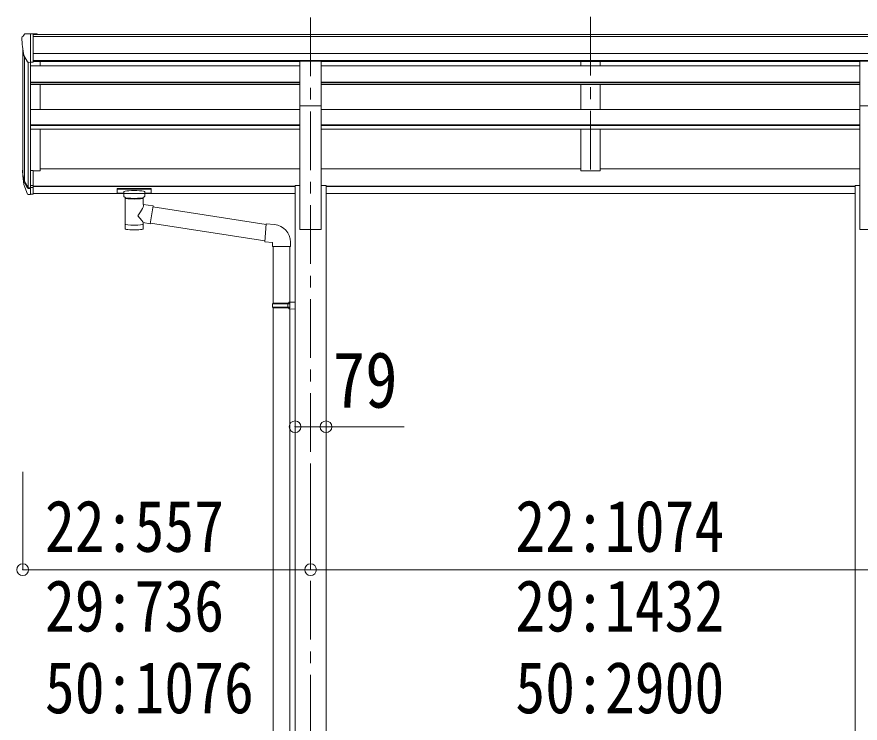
# Model space of a CAD drawing. Units: millimetres, scale not verified. Extents: x -8385 to 8479, y -5853 to 5787.
# Drawn here: x 1171 to 3328, y -779 to 1026 of the extents above; entities that cross this region are included whole.
import ezdxf
from ezdxf.enums import TextEntityAlignment as Align

# ---------------------------------------------------------------- set-up
doc = ezdxf.new("R2010")
doc.units = ezdxf.units.MM
doc.header["$LTSCALE"] = 30
doc.header["$PDMODE"] = 32
doc.header["$PDSIZE"] = 30
doc.linetypes.add('CHAIN1', pattern=[8, 5, -1, 1, -1])
for name, color, linetype, lineweight in [('0-4_TABLE1', 7, 'Continuous', 9), ('0-6_OTH_LINE', 7, 'Continuous', 9), ('0-A_寸法', 6, 'Continuous', 9)]:
    doc.layers.add(name, color=color, linetype=linetype, lineweight=lineweight)
doc.styles.add('ＭＳ ゴシック', font='')
doc.styles.get('ＭＳ ゴシック').set_extended_font_data('MS Gothic')

msp = doc.modelspace()

# ---------------------------------------------------------------- linework, layer by layer
at = {"layer": '0-4_TABLE1', "color": 5, "linetype": 'CHAIN1'}
for p, q in [((1922.4, 1024.38), (1922.4, -2639.07)), ((2638.3, 1025.8), (2638.3, 619.01))]:
    msp.add_line(p, q, dxfattribs=at)
at = {"layer": '0-4_TABLE1'}
for p, q in [((1184.4, 973.1), (1184.4, 972.47)), ((1191.31, 981.9), (1187.24, 976.09)), ((1194.4, 982.47), (1192.07, 982.32)), ((1194.4, 982.47), (1212.9, 982.47)), ((1206.4, 909.48), (1206.4, 982.47)), ((1212.9, 982.47), (1222.9, 982.38)), ((1212.9, 910.48), (1212.9, 982.47)), ((1222.9, 980.86), (1222.9, 982.38)), ((1198.78, 911.3), (1189.5, 927.36)), ((1206.4, 909.48), (1201.19, 909.8)), ((1212.9, 910.48), (1206.4, 910.48)), ((1949.9, 912.62), (1894.9, 912.62)), ((1894.9, 798.47), (1894.9, 912.62)), ((1949.9, 798.47), (1949.9, 912.62)), ((3381.8, 912.63), (3326.8, 912.63)), ((3326.8, 798.47), (3326.8, 912.63)), ((1949.9, 798.47), (1894.9, 798.47)), ((3381.8, 798.47), (3326.8, 798.47)), ((1206.4, 633.52), (1206.4, 571.63)), ((1212.9, 633.52), (1206.4, 633.52)), ((1212.9, 633.52), (1212.9, 572.45)), ((1188.79, 607.47), (1198.96, 588.3)), ((1199.97, 589.55), (1190.21, 607.97)), ((1191.38, 590.62), (1198.96, 573.13)), ((1206.4, 588.8), (1201.27, 588.8)), ((1206.4, 586.8), (1201.55, 586.8)), ((1212.9, 595.2), (1206.4, 595.2)), ((1212.9, 589.8), (1206.4, 589.8)), ((1428, 586.74), (1428, 575.98)), ((1428, 586.55), (1428, 585.01)), ((1430, 587.4), (1513, 587.4)), ((1430, 585.23), (1513, 585.23)), ((1515, 586.74), (1515, 575.98)), ((1206.4, 571.63), (1201.55, 571.63)), ((1212.9, 572.45), (1206.4, 572.45)), ((1430, 575.32), (1444.5, 575.32)), ((1444.5, 568.51), (1444.5, 578.78)), ((1448.6, 564.01), (1448.59, 483.72)), ((1494.4, 546.44), (1494.4, 564.02)), ((1498.5, 568.51), (1498.5, 578.78)), ((1498.5, 575.32), (1513, 575.32)), ((1519.63, 542.53), (1494.4, 546.44)), ((1519.63, 542.53), (1512.6, 497.27)), ((1808.98, 495.58), (1519.31, 540.51)), ((1494.42, 483.72), (1494.4, 500.34)), ((1494.4, 500.09), (1512.6, 497.27)), ((1805.31, 453.64), (1512.87, 499.01)), ((1829.93, 495.03), (1809.09, 496.86)), ((1825, 439.29), (1871, 439.29)), ((1827, 439.29), (1827, 294.16)), ((1869, 439.29), (1869, 296.72)), ((1871, 439.29), (1871, 450.21)), ((1825, 292.16), (1826, 294.16)), ((1825, 292.16), (1869, 292.16)), ((1825, 292.16), (1825, 284.16)), ((1825, 284.16), (1869, 284.16)), ((1825, 284.16), (1826, 282.16)), ((1826, 294.16), (1869, 294.16)), ((1826, 282.16), (1869, 282.16)), ((1827, 282.16), (1827, -805.02)), ((1864.53, 292.16), (1864.1, 294.16)), ((1867, 296.66), (1883, 297.13)), ((1867, 294.66), (1867, 296.66)), ((1867, 294.66), (1869, 294.66)), ((1867, 279.66), (1867, 281.66)), ((1883, 297.13), (1883, 279.19)), ((1867, 279.66), (1883, 279.19)), ((1869, 279.6), (1869, -802.47))]:
    msp.add_line(p, q, dxfattribs=at)
at = {"layer": '0-4_TABLE1', "color": 4}
for p, q in [((4063.9, 980.86), (1212.9, 980.86)), ((4063.9, 975.52), (1212.9, 975.52)), ((1186.4, 631.35), (1186.4, 944.11)), ((4063.9, 931.99), (1212.9, 931.99)), ((1190.68, 925.31), (1190.68, 607.08)), ((1200.4, 909.96), (1200.4, 589.08)), ((1206.4, 909.48), (1206.4, 633.52)), ((4063.9, 914.32), (1212.9, 914.32)), ((1894.9, 911.94), (1212.9, 911.94)), ((1231.4, 900.69), (1231.4, 911.94)), ((3326.8, 911.94), (1949.9, 911.94)), ((2613.3, 911.88), (2613.3, 900.69)), ((2663.3, 911.88), (2663.3, 900.69)), ((1894.9, 900.69), (1206.4, 900.69)), ((3326.8, 900.69), (1949.9, 900.69)), ((1894.9, 858.76), (1206.4, 858.76)), ((1894.9, 857.26), (1206.4, 857.26)), ((1894.9, 853.06), (1206.4, 853.06)), ((1231.4, 789.33), (1231.4, 853.06)), ((3326.8, 858.76), (1949.9, 858.76)), ((3326.8, 857.26), (1949.9, 857.26)), ((3326.8, 853.06), (1949.9, 853.06)), ((2613.3, 853.06), (2613.3, 789.33)), ((2663.3, 853.06), (2663.3, 789.33)), ((1894.9, 482.11), (1894.9, 798.9)), ((1949.9, 798.9), (1949.9, 482.11)), ((3326.8, 482.11), (3326.8, 798.9)), ((1894.89, 789.33), (1206.4, 789.33)), ((3326.79, 789.33), (1949.89, 789.33)), ((1894.9, 749.89), (1206.4, 749.89)), ((1894.9, 748.41), (1206.4, 748.41)), ((1894.9, 739.16), (1206.4, 739.16)), ((1231.4, 632.69), (1231.4, 739.16)), ((3326.8, 749.89), (1949.9, 749.89)), ((3326.8, 748.41), (1949.9, 748.41)), ((3326.8, 739.16), (1949.9, 739.16)), ((2613.3, 739.16), (2613.3, 632.67)), ((2663.3, 739.16), (2663.3, 632.67)), ((1212.9, 632.69), (1231.4, 632.69)), ((1894.9, 637.49), (1231.4, 637.49)), ((2613.3, 637.49), (1949.9, 637.49)), ((2663.3, 632.67), (2613.3, 632.67)), ((3326.8, 637.49), (2663.3, 637.49)), ((1882.9, 593.4), (1212.9, 593.4)), ((1882.9, 592), (1212.9, 592)), ((1894.9, 594.68), (1882.9, 594.68)), ((1882.9, 594.68), (1882.9, -1792.78)), ((1961.9, 594.68), (1949.9, 594.68)), ((1961.9, 594.68), (1961.9, -1792.78)), ((3314.8, 593.4), (1961.9, 593.4)), ((3314.8, 592), (1961.9, 592)), ((3326.8, 594.68), (3314.8, 594.68)), ((3314.8, 594.68), (3314.8, -1792.78)), ((1882.9, 574.62), (1212.9, 574.62)), ((3314.8, 574.62), (1961.9, 574.62)), ((1949.9, 482.11), (1894.9, 482.11)), ((3381.8, 482.11), (3326.8, 482.11))]:
    msp.add_line(p, q, dxfattribs=at)
at = {"layer": '0-4_TABLE1', "color": 6}
msp.add_line((1961.9, -21.73), (2161.9, -21.73), dxfattribs=at)
at = {"layer": '0-4_TABLE1'}
for points in [[(1428, 586.74), (1428.04, 586.94), (1428.12, 587.07), (1428.22, 587.17), (1428.32, 587.23), (1428.44, 587.27), (1428.74, 587.33), (1429.23, 587.38), (1429.77, 587.4), (1430, 587.4)], [(1513, 587.4), (1513.36, 587.4), (1513.89, 587.37), (1514.34, 587.32), (1514.64, 587.25), (1514.81, 587.15), (1514.93, 587.01), (1515, 586.83), (1515, 586.74)], [(1428, 575.98), (1428.04, 575.78), (1428.12, 575.65), (1428.22, 575.55), (1428.32, 575.49), (1428.44, 575.45), (1428.74, 575.39), (1429.23, 575.34), (1429.77, 575.32), (1430, 575.32)], [(1444.54, 568.57), (1444.52, 568.21), (1444.76, 567.25), (1445.28, 566.37), (1446.09, 565.53), (1447.2, 564.73), (1448.6, 564.01)], [(1494.4, 564.02), (1494.64, 564.11), (1495.99, 564.85), (1497.1, 565.7), (1497.86, 566.56), (1498.32, 567.46), (1498.49, 568.35)], [(1513, 575.32), (1513.36, 575.32), (1513.89, 575.35), (1514.34, 575.4), (1514.64, 575.47), (1514.81, 575.57), (1514.93, 575.71), (1515, 575.89), (1515, 575.98)], [(1809.09, 496.86), (1805.08, 451.03), (1825, 449.29), (1825, 439.29)], [(1864.53, 292.16), (1864.53, 284.16), (1864.1, 282.16)], [(1867, 281.66), (1869, 281.66), (1869, 294.66)]]:
    msp.add_lwpolyline(points, dxfattribs=at)
for centre, radius, start, end in [((1187.4, 973.1), 3, 93, 180), ((1386.4, 972.47), 202, 180, 192.90261), ((1192.13, 981.33), 1, 93.5, 145), ((1201.37, 912.8), 3, 210, 266.5), ((1275.06, 629.64), 89.07, 174.49576, 194.41188), ((1274.35, 633.92), 88.05, 177.22392, 197.21071), ((1319.62, 626.7), 133.22, 183.27987, 195.71302), ((1201.55, 589.8), 3, 210, 270), ((1201.27, 590.3), 1.5, 210, 270), ((1201.55, 574.63), 3, 210, 270), ((1826, 450.21), 45, 0, 85)]:
    msp.add_arc(centre, radius, start, end, dxfattribs=at)
for centre, major_axis, ratio, start_param, end_param in [((1430, 585.01), (2, 0), 0.109601, 1.5707963, 3.1415927), ((1513, 585.01), (2, 0), 0.109601, 0, 1.5707963), ((1471.5, 578.78), (27, 0), 0.122176, 6.2831853, 9.424778), ((1471.52, 563.55), (-22.91, 0.42), 0.072511, 0.0008029, 1.5715993), ((1471.52, 561.93), (-22.91, 0.42), 0.072511, 0.0008029, 1.5715993), ((1471.49, 563.55), (22.92, 0.42), 0.07247, 4.71158, 6.2823764), ((1471.49, 561.93), (22.92, 0.42), 0.07247, 4.71158, 6.2823764), ((1482.5, 568.51), (16, 0), 0.361356, 6.2636979, 6.2831853), ((1471.5, 519.9), (-22.81, -26.62), 0.234429, 1.6855472, 3.1268519), ((1474.06, 522.54), (20.32, -22.25), 0.045535, 0.0389954, 1.3075346), ((1471.5, 496.16), (22.91, 0), 0.122865, 3.1415927, 6.2831853), ((1471.5, 483.72), (22.92, 0), 0.101955, 3.1415499, 6.2833984)]:
    msp.add_ellipse(centre, major_axis=major_axis, ratio=ratio, start_param=start_param, end_param=end_param, dxfattribs=at)
at = {"layer": '0-4_TABLE1', "color": 6}
for p in [(1882.9, -21.73), (1961.9, -21.73)]:
    msp.add_point(p, dxfattribs=at)
at = {"layer": '0-6_OTH_LINE', "color": 6}
for p, q in [((1186.4, -386.92), (1186.4, -136.92)), ((1922.4, -386.92), (1922.4, -136.92)), ((6954.4, -386.92), (1186.4, -386.92))]:
    msp.add_line(p, q, dxfattribs=at)
for p in [(1186.4, -386.92), (1922.4, -386.92)]:
    msp.add_point(p, dxfattribs=at)
at = {"layer": '0-A_寸法'}
msp.add_line((1882.9, -21.73), (1961.9, -21.73), dxfattribs=at)

# ---------------------------------------------------------------- texts
at = {"layer": '0-4_TABLE1', "style": 'ＭＳ ゴシック', "width": 0.85}
msp.add_text('79', height=143, dxfattribs=at).set_placement((1979.4, -15.73), align=Align.BOTTOM_LEFT)
at = {"layer": '0-6_OTH_LINE', "style": 'ＭＳ ゴシック', "width": 0.85}
for s, p in [('22:557', (1243.13, -380.92)), ('22:1074', (2446, -380.92)), ('29:736', (1243.13, -584.6)), ('29:1432', (2446, -584.6)), ('50:1076', (1243.13, -793.48)), ('50:2900', (2446, -793.48))]:
    msp.add_text(s, height=132, dxfattribs=at).set_placement(p, align=Align.BOTTOM_LEFT)

doc.saveas('drawing.dxf')
